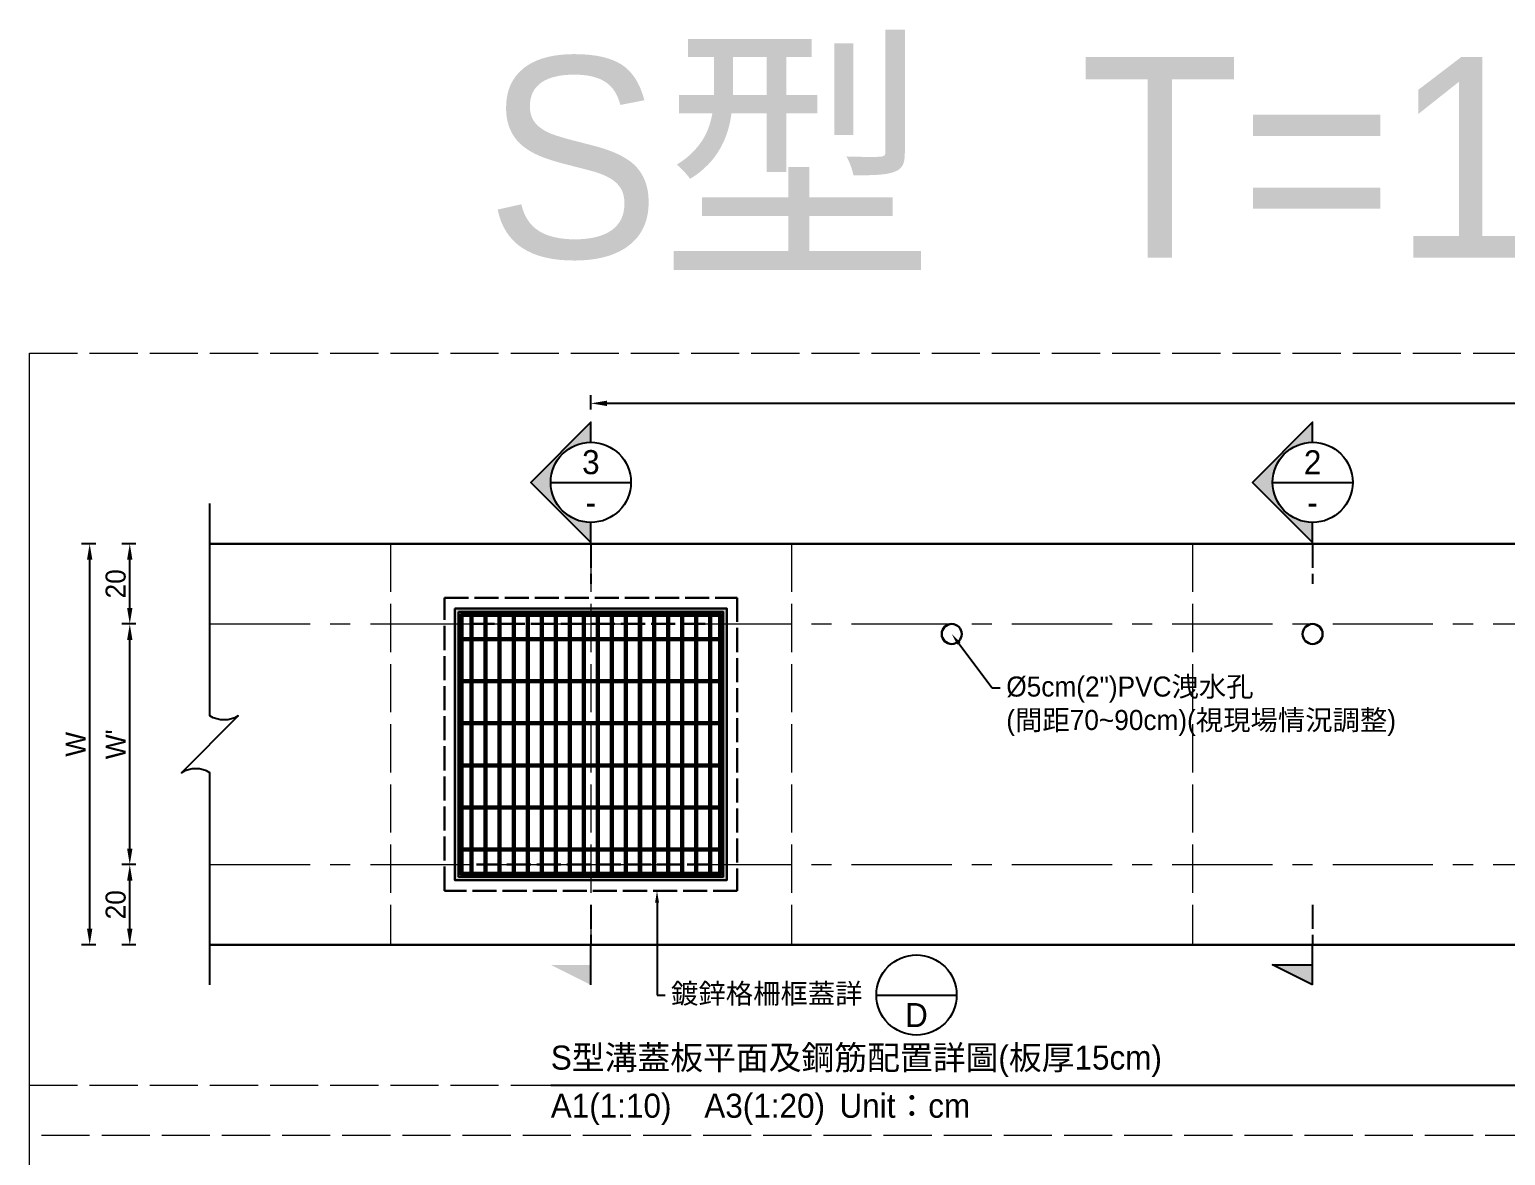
# Model space of a CAD drawing. Extents: x -2931 to 4779, y -2120 to 304.
# Drawn here: x -2930.9 to -2562.8, y -1657.5 to -1376.8 of the extents above; entities that cross this region are included whole.
import ezdxf
from ezdxf import colors
from ezdxf.entities.mleader import LeaderData, LeaderLine
from ezdxf.math import Vec2, Vec3

# ---------------------------------------------------------------- set-up
doc = ezdxf.new("R2010")
doc.units = 0
doc.header["$MEASUREMENT"] = 0
doc.linetypes.add('ACAD_ISO02W100', pattern=[15, 12, -3])
doc.linetypes.add('CENTERX2', pattern=[4, 2.5, -0.5, 0.5, -0.5])
doc.layers.add('一、4.基本-隱藏', color=9, linetype='ACAD_ISO02W100', lineweight=20, plot=False)
doc.layers.add('三、3.文字-註解文字', color=2, linetype='Continuous')
for name, color, linetype, lineweight in [('二、1.繪圖-既有設施', 8, 'Continuous', 20), ('二、2.繪圖-施作項目', 181, 'Continuous', 30), ('二、6.繪圖-其他施作項目', 35, 'Continuous', 30)]:
    doc.layers.add(name, color=color, linetype=linetype, lineweight=lineweight)
doc.styles.add('次圖名(詳圖)', font='MS PGothic.ttf', dxfattribs={"height": 6})
doc.styles.add('註解文字', font='MS PGothic.ttf', dxfattribs={"height": 5})
doc.styles.add('註解文字(詳圖)', font='MS PGothic.ttf', dxfattribs={"height": 6})
doc.dimstyles.new('註解文字', dxfattribs={"dimtxt": 5, "dimasz": 4, "dimexe": 2, "dimexo": 2.5, "dimgap": 1, "dimtad": 2, "dimzin": 0, "dimdsep": 46, "dimtxsty": '註解文字', "dimcen": 0.1, "dimclrd": 256, "dimclre": 256, "dimclrt": 256, "dimadec": 0, "dimazin": 0, "dimtfac": 1, "dimtofl": 0, "dimtmove": 0, "dimatfit": 3, "dimfxl": 1.5, "dimfxlon": 1, "dimtolj": 1, "dimtzin": 0, "dimlwd": -1, "dimlwe": -1, "dimarcsym": 1})
pattern_1 = [(45, (-4226.2158, -1341.31), (-2.65165, 2.65165), []), (45, (-4225.332, -1341.31), (-2.65165, 2.65165), []), (45, (-4224.448, -1341.31), (-2.65165, 2.65165), []), (45, (-4223.564, -1341.31), (-2.65165, 2.65165), [])]

# ---------------------------------------------------------------- blocks, each defined once
blk = doc.blocks.new('*D276')
at = {"layer": 'Defpoints', "color": 0, "transparency": 16777216}
for p in [(-2905.85, -1504.96), (-2885.85, -1504.96), (-2885.85, -1524.96)]:
    blk.add_point(p, dxfattribs=at)
at = {"layer": '三、3.文字-註解文字', "transparency": 16777216}
for p, q in [((-2904.35, -1504.96), (-2907.85, -1504.96)), ((-2905.85, -1520.96), (-2905.85, -1508.96)), ((-2904.35, -1524.96), (-2907.85, -1524.96))]:
    blk.add_line(p, q, dxfattribs=at)
for points in [[(-2906.52, -1508.96), (-2905.19, -1508.96), (-2905.85, -1504.96)], [(-2906.52, -1520.96), (-2905.19, -1520.96), (-2905.85, -1524.96)]]:
    blk.add_solid(points, dxfattribs=at)
at = {"layer": '三、3.文字-註解文字', "transparency": 16777216, "insert": (-2909.35, -1514.96), "char_height": 5, "attachment_point": 5, "rotation": 90, "style": '註解文字'}
blk.add_mtext('\\A1;20', dxfattribs=at)
blk = doc.blocks.new('*D277')
at = {"layer": 'Defpoints', "color": 0, "transparency": 16777216}
for p in [(-2905.85, -1524.96), (-2885.85, -1524.96), (-2885.85, -1584.96)]:
    blk.add_point(p, dxfattribs=at)
at = {"layer": '三、3.文字-註解文字', "transparency": 16777216}
for p, q in [((-2904.35, -1524.96), (-2907.85, -1524.96)), ((-2905.85, -1580.96), (-2905.85, -1528.96)), ((-2904.35, -1584.96), (-2907.85, -1584.96))]:
    blk.add_line(p, q, dxfattribs=at)
for points in [[(-2906.52, -1528.96), (-2905.19, -1528.96), (-2905.85, -1524.96)], [(-2906.52, -1580.96), (-2905.19, -1580.96), (-2905.85, -1584.96)]]:
    blk.add_solid(points, dxfattribs=at)
at = {"layer": '三、3.文字-註解文字', "transparency": 16777216, "insert": (-2909.35, -1554.96), "char_height": 5, "attachment_point": 5, "rotation": 90, "style": '註解文字'}
blk.add_mtext("\\A1;W'", dxfattribs=at)
blk = doc.blocks.new('*D268')
at = {"layer": 'Defpoints', "color": 0, "transparency": 16777216}
for p in [(-2905.85, -1584.96), (-2885.85, -1584.96), (-2885.85, -1604.96)]:
    blk.add_point(p, dxfattribs=at)
at = {"layer": '三、3.文字-註解文字', "transparency": 16777216}
for p, q in [((-2904.35, -1584.96), (-2907.85, -1584.96)), ((-2905.85, -1600.96), (-2905.85, -1588.96)), ((-2904.35, -1604.96), (-2907.85, -1604.96))]:
    blk.add_line(p, q, dxfattribs=at)
for points in [[(-2906.52, -1588.96), (-2905.19, -1588.96), (-2905.85, -1584.96)], [(-2906.52, -1600.96), (-2905.19, -1600.96), (-2905.85, -1604.96)]]:
    blk.add_solid(points, dxfattribs=at)
at = {"layer": '三、3.文字-註解文字', "transparency": 16777216, "insert": (-2909.35, -1594.96), "char_height": 5, "attachment_point": 5, "rotation": 90, "style": '註解文字'}
blk.add_mtext('\\A1;20', dxfattribs=at)
blk = doc.blocks.new('*D269')
at = {"layer": 'Defpoints', "color": 0, "transparency": 16777216}
for p in [(-2915.85, -1504.96), (-2885.85, -1504.96), (-2885.85, -1604.96)]:
    blk.add_point(p, dxfattribs=at)
at = {"layer": '三、3.文字-註解文字', "transparency": 16777216}
for p, q in [((-2914.35, -1504.96), (-2917.85, -1504.96)), ((-2915.85, -1600.96), (-2915.85, -1508.96)), ((-2914.35, -1604.96), (-2917.85, -1604.96))]:
    blk.add_line(p, q, dxfattribs=at)
for points in [[(-2916.52, -1508.96), (-2915.19, -1508.96), (-2915.85, -1504.96)], [(-2916.52, -1600.96), (-2915.19, -1600.96), (-2915.85, -1604.96)]]:
    blk.add_solid(points, dxfattribs=at)
at = {"layer": '三、3.文字-註解文字', "transparency": 16777216, "insert": (-2919.35, -1554.96), "char_height": 5, "attachment_point": 5, "rotation": 90, "style": '註解文字'}
blk.add_mtext('\\A1;W', dxfattribs=at)
blk = doc.blocks.new('*D267')
at = {"layer": 'Defpoints', "color": 0, "transparency": 16777216}
for p in [(-2790.85, -1469.96), (-2790.85, -1514.96), (-2290.85, -1514.96)]:
    blk.add_point(p, dxfattribs=at)
at = {"layer": '三、3.文字-註解文字', "transparency": 16777216}
for p, q in [((-2790.85, -1471.46), (-2790.85, -1467.96)), ((-2290.85, -1471.46), (-2290.85, -1467.96)), ((-2294.85, -1469.96), (-2786.85, -1469.96))]:
    blk.add_line(p, q, dxfattribs=at)
for points in [[(-2786.85, -1469.3), (-2786.85, -1470.63), (-2790.85, -1469.96)], [(-2294.85, -1469.3), (-2294.85, -1470.63), (-2290.85, -1469.96)]]:
    blk.add_solid(points, dxfattribs=at)
at = {"layer": '三、3.文字-註解文字', "transparency": 16777216, "insert": (-2540.85, -1466.46), "char_height": 5, "attachment_point": 5, "style": '註解文字'}
blk.add_mtext('\\A1;500±2', dxfattribs=at)

msp = doc.modelspace()

# ---------------------------------------------------------------- hatches: boundary and pattern name
at = {"layer": '三、3.文字-註解文字'}
h = msp.add_hatch(color=256, dxfattribs=at)
h.dxf.hatch_style = 1
h.paths.add_polyline_path([(-2790.855, -1474.658), (-2805.855, -1489.658), (-2790.855, -1504.658), (-2790.855, -1499.658, -0.4142136), (-2800.855, -1489.658, -0.4142136), (-2790.855, -1479.658)])
h = msp.add_hatch(color=256, dxfattribs=at)
h.dxf.hatch_style = 1
h.paths.add_polyline_path([(-2610.855, -1474.658), (-2625.855, -1489.658), (-2610.855, -1504.658), (-2610.855, -1499.658, -0.4142136), (-2620.855, -1489.658, -0.4142136), (-2610.855, -1479.658)])
h = msp.add_hatch(color=256, dxfattribs=at)
h.dxf.hatch_style = 1
h.paths.add_polyline_path([(-2800.855, -1609.964), (-2790.855, -1614.964), (-2790.855, -1609.964)])
h = msp.add_hatch(color=256, dxfattribs=at)
h.dxf.hatch_style = 1
h.paths.add_polyline_path([(-2620.855, -1609.964), (-2610.855, -1614.964), (-2610.855, -1609.964)])
at = {"layer": '二、6.繪圖-其他施作項目'}
h = msp.add_hatch(color=256, dxfattribs=at)
h.dxf.hatch_style = 1
h.paths.add_polyline_path([(-2824.755, -1588.864), (-2756.955, -1588.864), (-2756.955, -1521.064), (-2824.755, -1521.064)])
h.paths.add_polyline_path([(-2823.855, -1521.964), (-2757.855, -1521.964), (-2757.855, -1587.964), (-2823.855, -1587.964)], flags=16)
h = msp.add_hatch(dxfattribs=at)
h.set_pattern_fill('ANSI34', color=256, scale=5)
h.set_pattern_definition(pattern_1)
h.paths.add_polyline_path([(-2758.855, -1528.464), (-2822.855, -1528.464), (-2822.855, -1528.964), (-2758.855, -1528.964)])
h = msp.add_hatch(dxfattribs=at)
h.set_pattern_fill('ANSI34', color=256, scale=5)
h.set_pattern_definition(pattern_1)
h.paths.add_polyline_path([(-2758.855, -1538.964), (-2822.855, -1538.964), (-2822.855, -1539.464), (-2758.855, -1539.464)])
h = msp.add_hatch(dxfattribs=at)
h.set_pattern_fill('ANSI34', color=256, scale=5)
h.set_pattern_definition(pattern_1)
h.paths.add_polyline_path([(-2758.855, -1549.464), (-2822.855, -1549.464), (-2822.855, -1549.964), (-2758.855, -1549.964)])
h = msp.add_hatch(dxfattribs=at)
h.set_pattern_fill('ANSI34', color=256, scale=5)
h.set_pattern_definition(pattern_1)
h.paths.add_polyline_path([(-2758.855, -1559.964), (-2822.855, -1559.964), (-2822.855, -1560.464), (-2758.855, -1560.464)])
h = msp.add_hatch(dxfattribs=at)
h.set_pattern_fill('ANSI34', color=256, scale=5)
h.set_pattern_definition(pattern_1)
h.paths.add_polyline_path([(-2758.855, -1570.464), (-2822.855, -1570.464), (-2822.855, -1570.964), (-2758.855, -1570.964)])
h = msp.add_hatch(dxfattribs=at)
h.set_pattern_fill('ANSI34', color=256, scale=5)
h.set_pattern_definition(pattern_1)
h.paths.add_polyline_path([(-2758.855, -1580.964), (-2822.855, -1580.964), (-2822.855, -1581.464), (-2758.855, -1581.464)])

# ---------------------------------------------------------------- linework, layer by layer
at = {"layer": '一、4.基本-隱藏'}
for points in [[(-2930.855, -1457.464), (-2150.855, -1457.464), (-2150.855, -1964.464), (-2930.855, -1964.464)], [(-2930.855, -1457.464), (-2150.855, -1457.464), (-2150.855, -1652.464), (-2930.855, -1652.464)]]:
    msp.add_lwpolyline(points, close=True, dxfattribs=at)
for points in [[(-2840.855, -1504.964), (-2840.855, -1604.964)], [(-2790.855, -1504.964), (-2790.855, -1604.964)], [(-2740.855, -1504.964), (-2740.855, -1604.964)], [(-2640.855, -1504.964), (-2640.855, -1604.964)], [(-2930.855, -1639.964), (-2150.855, -1639.964)]]:
    msp.add_lwpolyline(points, dxfattribs=at)
at = {"layer": '三、3.文字-註解文字'}
for points in [[(-2790.855, -1479.658), (-2790.855, -1474.658), (-2805.855, -1489.658), (-2790.855, -1504.658), (-2790.855, -1499.658)], [(-2610.855, -1479.658), (-2610.855, -1474.658), (-2625.855, -1489.658), (-2610.855, -1504.658), (-2610.855, -1499.658)], [(-2800.855, -1489.658), (-2780.855, -1489.658)], [(-2620.855, -1489.658), (-2600.855, -1489.658)], [(-2790.855, -1614.964), (-2790.855, -1604.964)], [(-2610.855, -1614.964), (-2610.855, -1604.964)], [(-2610.855, -1614.964), (-2620.855, -1609.964), (-2610.855, -1609.964)], [(-2719.658, -1617.464), (-2699.658, -1617.464)], [(-2800.855, -1639.964), (-2280.855, -1639.964)]]:
    msp.add_lwpolyline(points, dxfattribs=at)
msp.add_lwpolyline([(-2885.855, -1614.964), (-2885.855, -1562.035, 0.2828427), (-2892.926, -1562.035), (-2878.784, -1547.893, -0.2828427), (-2885.855, -1547.893), (-2885.855, -1494.964)], format="xyb", dxfattribs=at)
at = {"layer": '三、3.文字-註解文字', "linetype": 'ACAD_ISO02W100', "ltscale": 0.5}
for points in [[(-2790.855, -1504.964), (-2790.855, -1514.964)], [(-2610.855, -1504.964), (-2610.855, -1514.964)], [(-2790.855, -1594.964), (-2790.855, -1604.964)], [(-2610.855, -1594.964), (-2610.855, -1604.964)]]:
    msp.add_lwpolyline(points, dxfattribs=at)
at = {"layer": '三、3.文字-註解文字'}
for centre in [(-2790.855, -1489.658), (-2610.855, -1489.658), (-2709.658, -1617.464)]:
    msp.add_circle(centre, 10, dxfattribs=at)
at = {"layer": '二、1.繪圖-既有設施', "linetype": 'CENTERX2', "ltscale": 10}
for points in [[(-2885.855, -1524.964), (-2195.855, -1524.964)], [(-2885.855, -1584.964), (-2195.855, -1584.964)]]:
    msp.add_lwpolyline(points, dxfattribs=at)
at = {"layer": '二、2.繪圖-施作項目', "linetype": 'Continuous'}
for points in [[(-2885.855, -1504.964), (-2195.855, -1504.964)], [(-2885.855, -1604.964), (-2195.855, -1604.964)]]:
    msp.add_lwpolyline(points, dxfattribs=at)
at = {"layer": '二、6.繪圖-其他施作項目', "linetype": 'ACAD_ISO02W100', "ltscale": 0.5}
for points in [[(-2827.355, -1518.464), (-2754.355, -1518.464), (-2754.355, -1591.464), (-2827.355, -1591.464)], [(-2820.855, -1524.964), (-2760.855, -1524.964), (-2760.855, -1584.964), (-2820.855, -1584.964)]]:
    msp.add_lwpolyline(points, close=True, dxfattribs=at)
at = {"layer": '二、6.繪圖-其他施作項目'}
for points in [[(-2824.755, -1521.064), (-2756.955, -1521.064), (-2756.955, -1588.864), (-2824.755, -1588.864)], [(-2823.855, -1521.964), (-2757.855, -1521.964), (-2757.855, -1587.964), (-2823.855, -1587.964)], [(-2823.355, -1522.464), (-2758.355, -1522.464), (-2758.355, -1587.464), (-2823.355, -1587.464)]]:
    msp.add_lwpolyline(points, close=True, dxfattribs=at)
for points in [[(-2823.355, -1522.464), (-2758.355, -1522.464)], [(-2823.355, -1522.464), (-2823.355, -1587.464)], [(-2822.855, -1522.464), (-2822.855, -1587.464)], [(-2822.855, -1522.964), (-2758.855, -1522.964)], [(-2820.855, -1522.964), (-2820.855, -1528.464)], [(-2820.355, -1522.964), (-2820.355, -1528.464)], [(-2817.355, -1522.964), (-2817.355, -1528.464)], [(-2816.855, -1522.964), (-2816.855, -1528.464)], [(-2813.855, -1522.964), (-2813.855, -1528.464)], [(-2813.355, -1522.964), (-2813.355, -1528.464)], [(-2810.355, -1522.964), (-2810.355, -1528.464)], [(-2809.855, -1522.964), (-2809.855, -1528.464)], [(-2806.855, -1522.964), (-2806.855, -1528.464)], [(-2806.355, -1522.964), (-2806.355, -1528.464)], [(-2803.355, -1522.964), (-2803.355, -1528.464)], [(-2802.855, -1522.964), (-2802.855, -1528.464)], [(-2799.855, -1522.964), (-2799.855, -1528.464)], [(-2799.355, -1522.964), (-2799.355, -1528.464)], [(-2796.355, -1522.964), (-2796.355, -1528.464)], [(-2795.855, -1522.964), (-2795.855, -1528.464)], [(-2792.855, -1522.964), (-2792.855, -1528.464)], [(-2792.355, -1522.964), (-2792.355, -1528.464)], [(-2789.355, -1522.964), (-2789.355, -1528.464)], [(-2788.855, -1522.964), (-2788.855, -1528.464)], [(-2785.855, -1522.964), (-2785.855, -1528.464)], [(-2785.355, -1522.964), (-2785.355, -1528.464)], [(-2782.355, -1522.964), (-2782.355, -1528.464)], [(-2781.855, -1522.964), (-2781.855, -1528.464)], [(-2778.855, -1522.964), (-2778.855, -1528.464)], [(-2778.355, -1522.964), (-2778.355, -1528.464)], [(-2775.355, -1522.964), (-2775.355, -1528.464)], [(-2774.855, -1522.964), (-2774.855, -1528.464)], [(-2771.855, -1522.964), (-2771.855, -1528.464)], [(-2771.355, -1522.964), (-2771.355, -1528.464)], [(-2768.355, -1522.964), (-2768.355, -1528.464)], [(-2767.855, -1522.964), (-2767.855, -1528.464)], [(-2764.855, -1522.964), (-2764.855, -1528.464)], [(-2764.355, -1522.964), (-2764.355, -1528.464)], [(-2761.355, -1522.964), (-2761.355, -1528.464)], [(-2760.855, -1522.964), (-2760.855, -1528.464)], [(-2758.855, -1522.464), (-2758.855, -1587.464)], [(-2758.355, -1522.464), (-2758.355, -1587.464)], [(-2822.855, -1528.464), (-2758.855, -1528.464)], [(-2822.855, -1528.964), (-2758.855, -1528.964)], [(-2820.855, -1528.964), (-2820.855, -1538.964)], [(-2820.355, -1528.964), (-2820.355, -1538.964)], [(-2817.355, -1528.964), (-2817.355, -1538.964)], [(-2816.855, -1528.964), (-2816.855, -1538.964)], [(-2813.855, -1528.964), (-2813.855, -1538.964)], [(-2813.355, -1528.964), (-2813.355, -1538.964)], [(-2810.355, -1528.964), (-2810.355, -1538.964)], [(-2809.855, -1528.964), (-2809.855, -1538.964)], [(-2806.855, -1528.964), (-2806.855, -1538.964)], [(-2806.355, -1528.964), (-2806.355, -1538.964)], [(-2803.355, -1528.964), (-2803.355, -1538.964)], [(-2802.855, -1528.964), (-2802.855, -1538.964)], [(-2799.855, -1528.964), (-2799.855, -1538.964)], [(-2799.355, -1528.964), (-2799.355, -1538.964)], [(-2796.355, -1528.964), (-2796.355, -1538.964)], [(-2795.855, -1528.964), (-2795.855, -1538.964)], [(-2792.855, -1528.964), (-2792.855, -1538.964)], [(-2792.355, -1528.964), (-2792.355, -1538.964)], [(-2789.355, -1528.964), (-2789.355, -1538.964)], [(-2788.855, -1528.964), (-2788.855, -1538.964)], [(-2785.855, -1528.964), (-2785.855, -1538.964)], [(-2785.355, -1528.964), (-2785.355, -1538.964)], [(-2782.355, -1528.964), (-2782.355, -1538.964)], [(-2781.855, -1528.964), (-2781.855, -1538.964)], [(-2778.855, -1528.964), (-2778.855, -1538.964)], [(-2778.355, -1528.964), (-2778.355, -1538.964)], [(-2775.355, -1528.964), (-2775.355, -1538.964)], [(-2774.855, -1528.964), (-2774.855, -1538.964)], [(-2771.855, -1528.964), (-2771.855, -1538.964)], [(-2771.355, -1528.964), (-2771.355, -1538.964)], [(-2768.355, -1528.964), (-2768.355, -1538.964)], [(-2767.855, -1528.964), (-2767.855, -1538.964)], [(-2764.855, -1528.964), (-2764.855, -1538.964)], [(-2764.355, -1528.964), (-2764.355, -1538.964)], [(-2761.355, -1528.964), (-2761.355, -1538.964)], [(-2760.855, -1528.964), (-2760.855, -1538.964)], [(-2822.855, -1538.964), (-2758.855, -1538.964)], [(-2822.855, -1539.464), (-2758.855, -1539.464)], [(-2820.855, -1539.464), (-2820.855, -1549.464)], [(-2820.355, -1539.464), (-2820.355, -1549.464)], [(-2817.355, -1539.464), (-2817.355, -1549.464)], [(-2816.855, -1539.464), (-2816.855, -1549.464)], [(-2813.855, -1539.464), (-2813.855, -1549.464)], [(-2813.355, -1539.464), (-2813.355, -1549.464)], [(-2810.355, -1539.464), (-2810.355, -1549.464)], [(-2809.855, -1539.464), (-2809.855, -1549.464)], [(-2806.855, -1539.464), (-2806.855, -1549.464)], [(-2806.355, -1539.464), (-2806.355, -1549.464)], [(-2803.355, -1539.464), (-2803.355, -1549.464)], [(-2802.855, -1539.464), (-2802.855, -1549.464)], [(-2799.855, -1539.464), (-2799.855, -1549.464)], [(-2799.355, -1539.464), (-2799.355, -1549.464)], [(-2796.355, -1539.464), (-2796.355, -1549.464)], [(-2795.855, -1539.464), (-2795.855, -1549.464)], [(-2792.855, -1539.464), (-2792.855, -1549.464)], [(-2792.355, -1539.464), (-2792.355, -1549.464)], [(-2789.355, -1539.464), (-2789.355, -1549.464)], [(-2788.855, -1539.464), (-2788.855, -1549.464)], [(-2785.855, -1539.464), (-2785.855, -1549.464)], [(-2785.355, -1539.464), (-2785.355, -1549.464)], [(-2782.355, -1539.464), (-2782.355, -1549.464)], [(-2781.855, -1539.464), (-2781.855, -1549.464)], [(-2778.855, -1539.464), (-2778.855, -1549.464)], [(-2778.355, -1539.464), (-2778.355, -1549.464)], [(-2775.355, -1539.464), (-2775.355, -1549.464)], [(-2774.855, -1539.464), (-2774.855, -1549.464)], [(-2771.855, -1539.464), (-2771.855, -1549.464)], [(-2771.355, -1539.464), (-2771.355, -1549.464)], [(-2768.355, -1539.464), (-2768.355, -1549.464)], [(-2767.855, -1539.464), (-2767.855, -1549.464)], [(-2764.855, -1539.464), (-2764.855, -1549.464)], [(-2764.355, -1539.464), (-2764.355, -1549.464)], [(-2761.355, -1539.464), (-2761.355, -1549.464)], [(-2760.855, -1539.464), (-2760.855, -1549.464)], [(-2822.855, -1549.464), (-2758.855, -1549.464)], [(-2822.855, -1549.964), (-2758.855, -1549.964)], [(-2820.855, -1549.964), (-2820.855, -1559.964)], [(-2820.355, -1549.964), (-2820.355, -1559.964)], [(-2817.355, -1549.964), (-2817.355, -1559.964)], [(-2816.855, -1549.964), (-2816.855, -1559.964)], [(-2813.855, -1549.964), (-2813.855, -1559.964)], [(-2813.355, -1549.964), (-2813.355, -1559.964)], [(-2810.355, -1549.964), (-2810.355, -1559.964)], [(-2809.855, -1549.964), (-2809.855, -1559.964)], [(-2806.855, -1549.964), (-2806.855, -1559.964)], [(-2806.355, -1549.964), (-2806.355, -1559.964)], [(-2803.355, -1549.964), (-2803.355, -1559.964)], [(-2802.855, -1549.964), (-2802.855, -1559.964)], [(-2799.855, -1549.964), (-2799.855, -1559.964)], [(-2799.355, -1549.964), (-2799.355, -1559.964)], [(-2796.355, -1549.964), (-2796.355, -1559.964)], [(-2795.855, -1549.964), (-2795.855, -1559.964)], [(-2792.855, -1549.964), (-2792.855, -1559.964)], [(-2792.355, -1549.964), (-2792.355, -1559.964)], [(-2789.355, -1549.964), (-2789.355, -1559.964)], [(-2788.855, -1549.964), (-2788.855, -1559.964)], [(-2785.855, -1549.964), (-2785.855, -1559.964)], [(-2785.355, -1549.964), (-2785.355, -1559.964)], [(-2782.355, -1549.964), (-2782.355, -1559.964)], [(-2781.855, -1549.964), (-2781.855, -1559.964)], [(-2778.855, -1549.964), (-2778.855, -1559.964)], [(-2778.355, -1549.964), (-2778.355, -1559.964)], [(-2775.355, -1549.964), (-2775.355, -1559.964)], [(-2774.855, -1549.964), (-2774.855, -1559.964)], [(-2771.855, -1549.964), (-2771.855, -1559.964)], [(-2771.355, -1549.964), (-2771.355, -1559.964)], [(-2768.355, -1549.964), (-2768.355, -1559.964)], [(-2767.855, -1549.964), (-2767.855, -1559.964)], [(-2764.855, -1549.964), (-2764.855, -1559.964)], [(-2764.355, -1549.964), (-2764.355, -1559.964)], [(-2761.355, -1549.964), (-2761.355, -1559.964)], [(-2760.855, -1549.964), (-2760.855, -1559.964)], [(-2822.855, -1559.964), (-2758.855, -1559.964)], [(-2822.855, -1560.464), (-2758.855, -1560.464)], [(-2820.855, -1560.464), (-2820.855, -1570.464)], [(-2820.355, -1560.464), (-2820.355, -1570.464)], [(-2817.355, -1560.464), (-2817.355, -1570.464)], [(-2816.855, -1560.464), (-2816.855, -1570.464)], [(-2813.855, -1560.464), (-2813.855, -1570.464)], [(-2813.355, -1560.464), (-2813.355, -1570.464)], [(-2810.355, -1560.464), (-2810.355, -1570.464)], [(-2809.855, -1560.464), (-2809.855, -1570.464)], [(-2806.855, -1560.464), (-2806.855, -1570.464)], [(-2806.355, -1560.464), (-2806.355, -1570.464)], [(-2803.355, -1560.464), (-2803.355, -1570.464)], [(-2802.855, -1560.464), (-2802.855, -1570.464)], [(-2799.855, -1560.464), (-2799.855, -1570.464)], [(-2799.355, -1560.464), (-2799.355, -1570.464)], [(-2796.355, -1560.464), (-2796.355, -1570.464)], [(-2795.855, -1560.464), (-2795.855, -1570.464)], [(-2792.855, -1560.464), (-2792.855, -1570.464)], [(-2792.355, -1560.464), (-2792.355, -1570.464)], [(-2789.355, -1560.464), (-2789.355, -1570.464)], [(-2788.855, -1560.464), (-2788.855, -1570.464)], [(-2785.855, -1560.464), (-2785.855, -1570.464)], [(-2785.355, -1560.464), (-2785.355, -1570.464)], [(-2782.355, -1560.464), (-2782.355, -1570.464)], [(-2781.855, -1560.464), (-2781.855, -1570.464)], [(-2778.855, -1560.464), (-2778.855, -1570.464)], [(-2778.355, -1560.464), (-2778.355, -1570.464)], [(-2775.355, -1560.464), (-2775.355, -1570.464)], [(-2774.855, -1560.464), (-2774.855, -1570.464)], [(-2771.855, -1560.464), (-2771.855, -1570.464)], [(-2771.355, -1560.464), (-2771.355, -1570.464)], [(-2768.355, -1560.464), (-2768.355, -1570.464)], [(-2767.855, -1560.464), (-2767.855, -1570.464)], [(-2764.855, -1560.464), (-2764.855, -1570.464)], [(-2764.355, -1560.464), (-2764.355, -1570.464)], [(-2761.355, -1560.464), (-2761.355, -1570.464)], [(-2760.855, -1560.464), (-2760.855, -1570.464)], [(-2822.855, -1570.464), (-2758.855, -1570.464)], [(-2822.855, -1570.964), (-2758.855, -1570.964)], [(-2820.855, -1570.964), (-2820.855, -1580.964)], [(-2820.355, -1570.964), (-2820.355, -1580.964)], [(-2817.355, -1570.964), (-2817.355, -1580.964)], [(-2816.855, -1570.964), (-2816.855, -1580.964)], [(-2813.855, -1570.964), (-2813.855, -1580.964)], [(-2813.355, -1570.964), (-2813.355, -1580.964)], [(-2810.355, -1570.964), (-2810.355, -1580.964)], [(-2809.855, -1570.964), (-2809.855, -1580.964)], [(-2806.855, -1570.964), (-2806.855, -1580.964)], [(-2806.355, -1570.964), (-2806.355, -1580.964)], [(-2803.355, -1570.964), (-2803.355, -1580.964)], [(-2802.855, -1570.964), (-2802.855, -1580.964)], [(-2799.855, -1570.964), (-2799.855, -1580.964)], [(-2799.355, -1570.964), (-2799.355, -1580.964)], [(-2796.355, -1570.964), (-2796.355, -1580.964)], [(-2795.855, -1570.964), (-2795.855, -1580.964)], [(-2792.855, -1570.964), (-2792.855, -1580.964)], [(-2792.355, -1570.964), (-2792.355, -1580.964)], [(-2789.355, -1570.964), (-2789.355, -1580.964)], [(-2788.855, -1570.964), (-2788.855, -1580.964)], [(-2785.855, -1570.964), (-2785.855, -1580.964)], [(-2785.355, -1570.964), (-2785.355, -1580.964)], [(-2782.355, -1570.964), (-2782.355, -1580.964)], [(-2781.855, -1570.964), (-2781.855, -1580.964)], [(-2778.855, -1570.964), (-2778.855, -1580.964)], [(-2778.355, -1570.964), (-2778.355, -1580.964)], [(-2775.355, -1570.964), (-2775.355, -1580.964)], [(-2774.855, -1570.964), (-2774.855, -1580.964)], [(-2771.855, -1570.964), (-2771.855, -1580.964)], [(-2771.355, -1570.964), (-2771.355, -1580.964)], [(-2768.355, -1570.964), (-2768.355, -1580.964)], [(-2767.855, -1570.964), (-2767.855, -1580.964)], [(-2764.855, -1570.964), (-2764.855, -1580.964)], [(-2764.355, -1570.964), (-2764.355, -1580.964)], [(-2761.355, -1570.964), (-2761.355, -1580.964)], [(-2760.855, -1570.964), (-2760.855, -1580.964)], [(-2822.855, -1580.964), (-2758.855, -1580.964)], [(-2822.855, -1581.464), (-2758.855, -1581.464)], [(-2820.855, -1581.464), (-2820.855, -1586.964)], [(-2820.355, -1581.464), (-2820.355, -1586.964)], [(-2817.355, -1581.464), (-2817.355, -1586.964)], [(-2816.855, -1581.464), (-2816.855, -1586.964)], [(-2813.855, -1581.464), (-2813.855, -1586.964)], [(-2813.355, -1581.464), (-2813.355, -1586.964)], [(-2810.355, -1581.464), (-2810.355, -1586.964)], [(-2809.855, -1581.464), (-2809.855, -1586.964)], [(-2806.855, -1581.464), (-2806.855, -1586.964)], [(-2806.355, -1581.464), (-2806.355, -1586.964)], [(-2803.355, -1581.464), (-2803.355, -1586.964)], [(-2802.855, -1581.464), (-2802.855, -1586.964)], [(-2799.855, -1581.464), (-2799.855, -1586.964)], [(-2799.355, -1581.464), (-2799.355, -1586.964)], [(-2796.355, -1581.464), (-2796.355, -1586.964)], [(-2795.855, -1581.464), (-2795.855, -1586.964)], [(-2792.855, -1581.464), (-2792.855, -1586.964)], [(-2792.355, -1581.464), (-2792.355, -1586.964)], [(-2789.355, -1581.464), (-2789.355, -1586.964)], [(-2788.855, -1581.464), (-2788.855, -1586.964)], [(-2785.855, -1581.464), (-2785.855, -1586.964)], [(-2785.355, -1581.464), (-2785.355, -1586.964)], [(-2782.355, -1581.464), (-2782.355, -1586.964)], [(-2781.855, -1581.464), (-2781.855, -1586.964)], [(-2778.855, -1581.464), (-2778.855, -1586.964)], [(-2778.355, -1581.464), (-2778.355, -1586.964)], [(-2775.355, -1581.464), (-2775.355, -1586.964)], [(-2774.855, -1581.464), (-2774.855, -1586.964)], [(-2771.855, -1581.464), (-2771.855, -1586.964)], [(-2771.355, -1581.464), (-2771.355, -1586.964)], [(-2768.355, -1581.464), (-2768.355, -1586.964)], [(-2767.855, -1581.464), (-2767.855, -1586.964)], [(-2764.855, -1581.464), (-2764.855, -1586.964)], [(-2764.355, -1581.464), (-2764.355, -1586.964)], [(-2761.355, -1581.464), (-2761.355, -1586.964)], [(-2760.855, -1581.464), (-2760.855, -1586.964)], [(-2823.355, -1587.464), (-2758.355, -1587.464)], [(-2822.855, -1586.964), (-2758.855, -1586.964)]]:
    msp.add_lwpolyline(points, dxfattribs=at)
for centre in [(-2700.855, -1527.464), (-2610.855, -1527.464)]:
    msp.add_circle(centre, 2.5, dxfattribs=at)

# ---------------------------------------------------------------- texts
at = {"layer": '三、3.文字-註解文字'}
for s, width, gutter_width, insert, char_height, attachment_point, style in [("{\\fMS PGothic|b0|i0|c128|p34;S型  T=15、W}'{\\fMS PGothic|b0|i0|c128|p34;=}6{\\fMS PGothic|b0|i0|c128|p34;0}", 618.7081, 25, (-2540.855, -1437.464), 50, 8, '註解文字'), ('3', 6.60394, 25, (-2790.855, -1484.658), 6, 5, '註解文字(詳圖)'), ('2', 6.60394, 25, (-2610.855, -1484.658), 6, 5, '註解文字(詳圖)'), ('-', 6.60394, 25, (-2790.855, -1494.658), 6, 5, '註解文字(詳圖)'), ('-', 6.60394, 25, (-2610.855, -1494.658), 6, 5, '註解文字(詳圖)'), ('D', 6.60394, 25, (-2709.658, -1622.464), 6, 5, '註解文字(詳圖)'), ('{\\fMS PGothic|b0|i0|c128|p34;S型溝蓋板平面及鋼筋配置詳圖(板厚1}5{\\fMS PGothic|b0|i0|c128|p34;cm)}', 215.37549, 15, (-2800.855, -1633.964), 6, 4, '次圖名(詳圖)'), ('A1(1:10)\u3000A3(1:20){\\fMS PGothic|b0|i0|c128|p34;^IUnit：cm}', 136.03259, 15, (-2800.855, -1645.964), 6, 4, '次圖名(詳圖)')]:
    msp.add_mtext_dynamic_manual_height_columns(s, width=width, gutter_width=gutter_width, heights=[0], dxfattribs=dict(at, insert=insert, char_height=char_height, attachment_point=attachment_point, style=style))

# ---------------------------------------------------------------- dimensions: what is measured, and where the dimension line sits
dim = msp.add_linear_dim(base=(-2790.855, -1469.964), p1=(-2290.855, -1514.964), p2=(-2790.855, -1514.964), text='500±2', dimstyle='註解文字', dxfattribs=at)
dim.commit()
dim.dimension.update_dxf_attribs({"geometry": '*D267', "text_midpoint": (-2540.855, -1466.464)})
for base, p1, p2, text, picture, middle in [((-2915.855, -1504.964), (-2885.855, -1604.964), (-2885.855, -1504.964), 'W', '*D269', (-2919.355, -1554.964)), ((-2905.855, -1504.964), (-2885.855, -1524.964), (-2885.855, -1504.964), '20', '*D276', (-2909.355, -1514.964)), ((-2905.855, -1524.964), (-2885.855, -1584.964), (-2885.855, -1524.964), "W'", '*D277', (-2909.355, -1554.964)), ((-2905.855, -1584.964), (-2885.855, -1604.964), (-2885.855, -1584.964), '20', '*D268', (-2909.355, -1594.964))]:
    dim = msp.add_linear_dim(base=base, p1=p1, p2=p2, angle=90, text=text, dimstyle='註解文字', dxfattribs=at)
    dim.commit()
    dim.dimension.update_dxf_attribs({"geometry": picture, "text_midpoint": middle})

# ---------------------------------------------------------------- leaders
ml = msp.add_multileader_mtext('Standard', dxfattribs=at)
ml.set_content('{\\fMS PGothic|b0|i0|c128|p34;%%C5cm(2")PVC洩水孔\\P(間距70~90cm)(視現場情況調整)}', color=256, style='註解文字')
ml.set_leader_properties(color=144, linetype='ByLayer', lineweight=-1)
ml.build(insert=Vec2(0, 0))
ml.multileader.update_dxf_attribs({"dogleg_length": 2, "arrow_head_size": 3})
ctx = ml.context
ctx.base_point, ctx.char_height, ctx.arrow_head_size, ctx.landing_gap_size, ctx.plane_origin = Vec3(-2688.749, -1540.919), 5, 3, 1.5, Vec3(-2700.855, -1527.464)
notes = []
notes.append((ctx, [(1, (1, 1, 0), (-2690.749, -1540.919), (1, 0), 2, [(0, [(-2700.855, -1527.464)], 0, [])])]))
ctx.mtext.insert, ctx.mtext.width, ctx.mtext.flow_direction = Vec3(-2687.249, -1538.063), 101.32193, 5
ml = msp.add_multileader_mtext('Standard', dxfattribs=at)
ml.set_content('鍍鋅格柵框蓋詳', color=256, style='註解文字')
ml.set_leader_properties(color=144, linetype='ByLayer', lineweight=-1)
ml.build(insert=Vec2(0, 0))
ml.multileader.update_dxf_attribs({"dogleg_length": 2, "arrow_head_size": 3})
ctx = ml.context
ctx.base_point, ctx.char_height, ctx.arrow_head_size, ctx.landing_gap_size, ctx.plane_origin = Vec3(-2772.355, -1617.464), 5, 3, 1.5, Vec3(-2791.904, -1673.641)
notes.append((ctx, [(1, (1, 1, 0), (-2774.355, -1617.464), (1, 0), 2, [(0, [(-2774.355, -1591.464)], 0, [])])]))
ctx.mtext.insert, ctx.mtext.width, ctx.mtext.flow_direction = Vec3(-2770.855, -1614.609), 122.40528, 5
for ctx, leaders in notes:
    for number, flags, end, landing, length, lines in leaders:
        leader = LeaderData()
        leader.index, (leader.has_last_leader_line, leader.has_dogleg_vector, leader.attachment_direction) = number, flags
        leader.last_leader_point, leader.dogleg_vector, leader.dogleg_length = Vec3(end), Vec3(landing), length
        for number, points, colour, breaks in lines:
            line = LeaderLine()
            line.index, line.vertices, line.color, line.breaks = number, Vec3.list(points), colors.encode_raw_color(colour), breaks
            leader.lines.append(line)
        ctx.leaders.append(leader)

doc.saveas('drawing.dxf')
